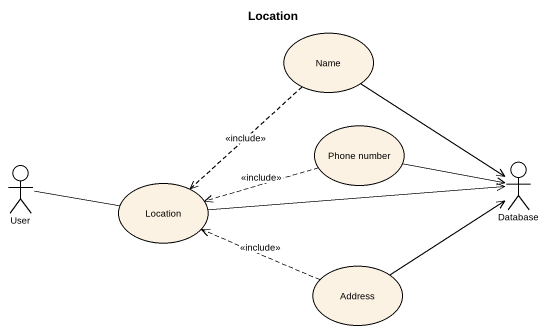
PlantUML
@startuml
title Location
usecase Name
usecase "Phone number" as Phone_number
actor User
usecase Location
actor "Database" as Database_
usecase Address
Name ..> Location : <<include>>
Name --> Database_
Phone_number .left.> Location : <<include>>
Phone_number -right-> Database_
User -right- Location
Location -right-> Database_
Address .left.> Location : <<include>>
Address -right-> Database_
@enduml
